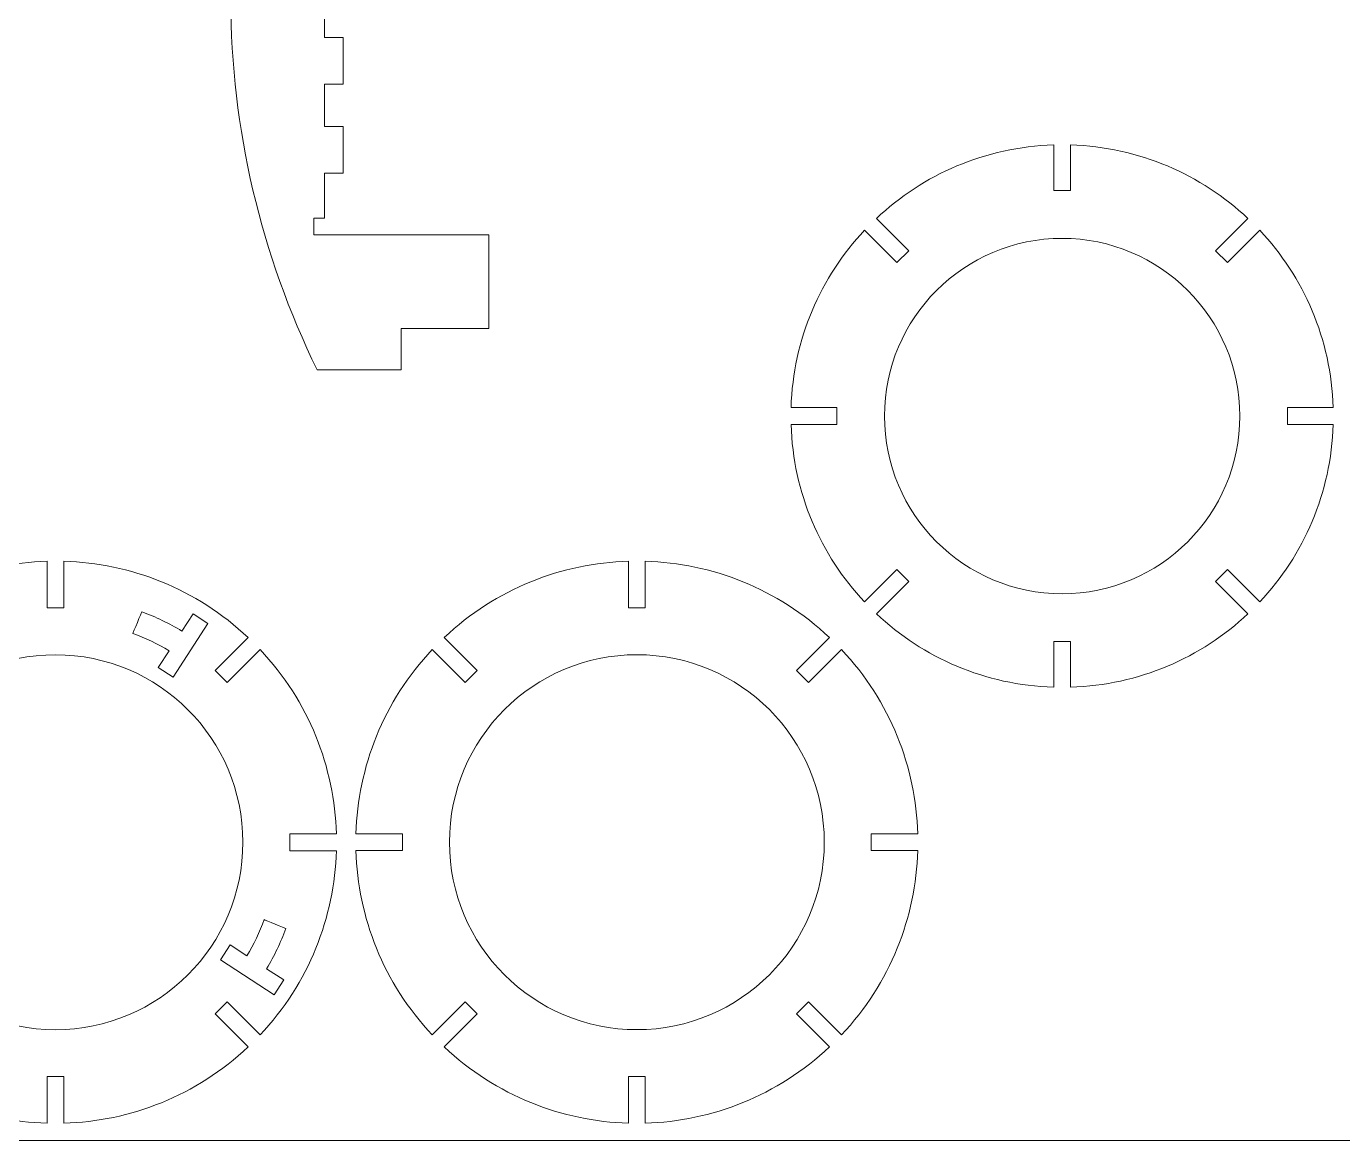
# Model space of a CAD drawing. Header units: centimetres. Extents: x -65 to 125, y -59 to 116.
# Drawn here: x 69.51 to 97.61, y -20.82 to 2.96 of the extents above; entities that cross this region are included whole.
import ezdxf

# ---------------------------------------------------------------- set-up
doc = ezdxf.new("R2010")
doc.units = ezdxf.units.CM
doc.header["$MEASUREMENT"] = 0
doc.layers.add('layer 1', color=7, linetype='Continuous')

msp = doc.modelspace()

# ---------------------------------------------------------------- linework, layer by layer
at = {"layer": 'layer 1', "color": 250, "lineweight": 9}
msp.add_open_spline([(43.70348, 31.06567), (43.70348, 31.06567), (97.89016, 31.06567), (97.89016, 31.06567), (97.89016, 31.06567), (97.89016, 31.06567), (97.89016, -20.81939), (97.89016, -20.81939), (97.89016, -20.81939), (97.89016, -20.81939), (43.70348, -20.81939), (43.70348, -20.81939), (43.70348, -20.81939), (43.70348, -20.81939), (43.70348, 31.06567), (43.70348, 31.06567)], degree=3, knots=[0, 0, 0, 0, 0.2, 0.2, 0.2, 0.2, 0.4, 0.4, 0.4, 0.4, 0.6, 0.6, 0.6, 0.6, 1, 1, 1, 1], dxfattribs=at)
at = {"layer": 'layer 1', "color": 2, "lineweight": 9}
msp.add_open_spline([(74.66446, 6.2696), (74.66446, 6.2696), (74.72446, 6.2696), (74.72446, 6.2696), (74.72446, 6.2696), (74.72446, 6.2696), (75.43731, 6.2696), (75.87446, 6.2696), (75.87446, 6.2696), (75.87446, 5.91802), (75.87446, 5.63675), (75.87446, 5.63675), (75.87446, 5.63675), (75.87446, 5.63675), (76.27446, 5.63675), (76.27446, 5.63675), (76.27446, 5.63675), (76.27446, 5.63675), (76.27446, 4.63675), (76.27446, 4.63675), (76.27446, 4.63675), (76.27446, 4.63675), (75.87446, 4.63675), (75.87446, 4.63675), (75.87446, 4.63675), (75.87446, 4.63675), (75.87446, 3.88107), (75.87446, 3.88107), (75.87446, 3.88107), (75.87446, 3.88107), (74.89446, 3.88107), (74.89446, 3.88107), (74.89446, 3.88107), (74.89446, 3.88107), (74.89446, 3.52107), (74.89446, 3.52107), (74.89446, 3.52107), (74.89446, 3.52107), (75.87446, 3.52107), (75.87446, 3.52107), (75.87446, 3.52107), (75.87446, 3.52107), (75.87446, 2.72641), (75.87446, 2.72641), (75.87446, 2.72641), (75.87446, 2.72641), (76.27446, 2.72641), (76.27446, 2.72641), (76.27446, 2.72641), (76.27446, 2.72641), (76.27446, 1.72641), (76.27446, 1.72641), (76.27446, 1.72641), (76.27446, 1.72641), (75.87446, 1.72641), (75.87446, 1.72641), (75.87446, 1.72641), (75.87446, 1.72641), (75.87446, 0.82584), (75.87446, 0.82584), (75.87446, 0.82584), (75.87446, 0.82584), (76.27446, 0.82584), (76.27446, 0.82584), (76.27446, 0.82584), (76.27446, 0.82584), (76.27446, -0.17416), (76.27446, -0.17416), (76.27446, -0.17416), (76.27446, -0.17416), (75.87446, -0.17416), (75.87446, -0.17416), (75.87446, -0.17416), (75.87446, -0.17416), (75.87446, -1.12894), (75.87446, -1.12894), (75.87446, -1.12894), (75.87446, -1.12894), (75.64776, -1.12894), (75.64776, -1.12894), (75.64776, -1.12894), (75.64776, -1.12894), (75.64776, -1.48894), (75.64776, -1.48894), (75.64776, -1.48894), (75.64776, -1.48894), (76.69832, -1.48894), (76.69832, -1.48894), (76.69832, -1.48894), (76.69832, -1.48894), (79.38446, -1.48894), (79.38446, -1.48894), (79.38446, -1.48894), (79.38446, -1.48894), (79.38446, -3.48894), (79.38446, -3.48894), (79.38446, -3.48894), (79.38446, -3.48894), (77.51696, -3.48894), (77.51696, -3.48894), (77.51696, -3.48894), (77.51696, -3.48894), (77.51696, -4.36911), (77.51696, -4.36911), (77.51696, -4.36911), (77.51696, -4.36911), (75.72105, -4.36911), (75.72105, -4.36911), (75.72105, -4.36911), (74.51772, -1.91379), (73.88638, 0.78227), (73.87446, 3.51658), (73.87446, 3.51658), (73.87446, 3.51658), (73.87446, 5.2696), (73.87446, 5.2696), (73.87446, 5.2696), (73.87446, 5.2696), (73.45446, 5.2696), (73.45446, 5.2696), (73.45446, 5.2696), (73.45446, 5.2696), (73.45446, 6.2696), (73.45446, 6.2696), (73.45446, 6.2696), (73.45446, 6.2696), (74.66446, 6.2696), (74.66446, 6.2696)], degree=3, knots=[0, 0, 0, 0, 0.03030303, 0.03030303, 0.03030303, 0.03030303, 0.06060606, 0.06060606, 0.06060606, 0.06060606, 0.09090909, 0.09090909, 0.09090909, 0.09090909, 0.12121212, 0.12121212, 0.12121212, 0.12121212, 0.15151515, 0.15151515, 0.15151515, 0.15151515, 0.18181818, 0.18181818, 0.18181818, 0.18181818, 0.21212121, 0.21212121, 0.21212121, 0.21212121, 0.24242424, 0.24242424, 0.24242424, 0.24242424, 0.27272727, 0.27272727, 0.27272727, 0.27272727, 0.3030303, 0.3030303, 0.3030303, 0.3030303, 0.33333333, 0.33333333, 0.33333333, 0.33333333, 0.36363636, 0.36363636, 0.36363636, 0.36363636, 0.39393939, 0.39393939, 0.39393939, 0.39393939, 0.42424242, 0.42424242, 0.42424242, 0.42424242, 0.45454545, 0.45454545, 0.45454545, 0.45454545, 0.48484848, 0.48484848, 0.48484848, 0.48484848, 0.51515152, 0.51515152, 0.51515152, 0.51515152, 0.54545455, 0.54545455, 0.54545455, 0.54545455, 0.57575758, 0.57575758, 0.57575758, 0.57575758, 0.60606061, 0.60606061, 0.60606061, 0.60606061, 0.63636364, 0.63636364, 0.63636364, 0.63636364, 0.66666667, 0.66666667, 0.66666667, 0.66666667, 0.6969697, 0.6969697, 0.6969697, 0.6969697, 0.72727273, 0.72727273, 0.72727273, 0.72727273, 0.75757576, 0.75757576, 0.75757576, 0.75757576, 0.78787879, 0.78787879, 0.78787879, 0.78787879, 0.81818182, 0.81818182, 0.81818182, 0.81818182, 0.84848485, 0.84848485, 0.84848485, 0.84848485, 0.87878788, 0.87878788, 0.87878788, 0.87878788, 0.90909091, 0.90909091, 0.90909091, 0.90909091, 0.93939394, 0.93939394, 0.93939394, 0.93939394, 1, 1, 1, 1], dxfattribs=at)
at = {"layer": 'layer 1', "color": 114, "lineweight": 9}
for points, knots in [([(91.80491, 0.43145), (93.26795, 0.38675), (94.59417, -0.20085), (95.58945, -1.13655), (95.58945, -1.13655), (95.58945, -1.13655), (94.90018, -1.82582), (94.90018, -1.82582), (94.90018, -1.82582), (94.90018, -1.82582), (95.15474, -2.08038), (95.15474, -2.08038), (95.15474, -2.08038), (95.15474, -2.08038), (95.84416, -1.39096), (95.84416, -1.39096), (95.84416, -1.39096), (96.77973, -2.38627), (97.36711, -3.71267), (97.4118, -5.17565), (97.4118, -5.17565), (97.4118, -5.17565), (96.43684, -5.17565), (96.43684, -5.17565), (96.43684, -5.17565), (96.43684, -5.17565), (96.43684, -5.53566), (96.43684, -5.53566), (96.43684, -5.53566), (96.43684, -5.53566), (97.412, -5.53566), (97.412, -5.53566), (97.412, -5.53566), (97.3673, -6.9987), (96.7797, -8.32492), (95.844, -9.3202), (95.844, -9.3202), (95.844, -9.3202), (95.15473, -8.63093), (95.15473, -8.63093), (95.15473, -8.63093), (95.15473, -8.63093), (94.90017, -8.88549), (94.90017, -8.88549), (94.90017, -8.88549), (94.90017, -8.88549), (95.58959, -9.57491), (95.58959, -9.57491), (95.58959, -9.57491), (94.59428, -10.51048), (93.26788, -11.09786), (91.8049, -11.14255), (91.8049, -11.14255), (91.8049, -11.14255), (91.8049, -10.16759), (91.8049, -10.16759), (91.8049, -10.16759), (91.8049, -10.16759), (91.44489, -10.16759), (91.44489, -10.16759), (91.44489, -10.16759), (91.44489, -10.16759), (91.44489, -11.14255), (91.44489, -11.14255), (91.44489, -11.14255), (89.98188, -11.09785), (88.65574, -10.51022), (87.66047, -9.57463), (87.66047, -9.57463), (87.66047, -9.57463), (88.34962, -8.88548), (88.34962, -8.88548), (88.34962, -8.88548), (88.34962, -8.88548), (88.09506, -8.63092), (88.09506, -8.63092), (88.09506, -8.63092), (88.09506, -8.63092), (87.40591, -9.32007), (87.40591, -9.32007), (87.40591, -9.32007), (86.4703, -8.32483), (85.8827, -6.99865), (85.83801, -5.53565), (85.83801, -5.53565), (85.83801, -5.53565), (86.81296, -5.53565), (86.81296, -5.53565), (86.81296, -5.53565), (86.81296, -5.53565), (86.81296, -5.17564), (86.81296, -5.17564), (86.81296, -5.17564), (86.81296, -5.17564), (85.8378, -5.17564), (85.8378, -5.17564), (85.8378, -5.17564), (85.8825, -3.7126), (86.4701, -2.38638), (87.4058, -1.3911), (87.4058, -1.3911), (87.4058, -1.3911), (88.09507, -2.08037), (88.09507, -2.08037), (88.09507, -2.08037), (88.09507, -2.08037), (88.34963, -1.82581), (88.34963, -1.82581), (88.34963, -1.82581), (88.34963, -1.82581), (87.66021, -1.13639), (87.66021, -1.13639), (87.66021, -1.13639), (88.65552, -0.20082), (89.98192, 0.38656), (91.4449, 0.43125), (91.4449, 0.43125), (91.4449, 0.43125), (91.4449, -0.54371), (91.4449, -0.54371), (91.4449, -0.54371), (91.4449, -0.54371), (91.80491, -0.54371), (91.80491, -0.54371), (91.80491, -0.54371), (91.80491, -0.54371), (91.80491, 0.43145), (91.80491, 0.43145)], [0, 0, 0, 0, 0.03030303, 0.03030303, 0.03030303, 0.03030303, 0.06060606, 0.06060606, 0.06060606, 0.06060606, 0.09090909, 0.09090909, 0.09090909, 0.09090909, 0.12121212, 0.12121212, 0.12121212, 0.12121212, 0.15151515, 0.15151515, 0.15151515, 0.15151515, 0.18181818, 0.18181818, 0.18181818, 0.18181818, 0.21212121, 0.21212121, 0.21212121, 0.21212121, 0.24242424, 0.24242424, 0.24242424, 0.24242424, 0.27272727, 0.27272727, 0.27272727, 0.27272727, 0.3030303, 0.3030303, 0.3030303, 0.3030303, 0.33333333, 0.33333333, 0.33333333, 0.33333333, 0.36363636, 0.36363636, 0.36363636, 0.36363636, 0.39393939, 0.39393939, 0.39393939, 0.39393939, 0.42424242, 0.42424242, 0.42424242, 0.42424242, 0.45454545, 0.45454545, 0.45454545, 0.45454545, 0.48484848, 0.48484848, 0.48484848, 0.48484848, 0.51515152, 0.51515152, 0.51515152, 0.51515152, 0.54545455, 0.54545455, 0.54545455, 0.54545455, 0.57575758, 0.57575758, 0.57575758, 0.57575758, 0.60606061, 0.60606061, 0.60606061, 0.60606061, 0.63636364, 0.63636364, 0.63636364, 0.63636364, 0.66666667, 0.66666667, 0.66666667, 0.66666667, 0.6969697, 0.6969697, 0.6969697, 0.6969697, 0.72727273, 0.72727273, 0.72727273, 0.72727273, 0.75757576, 0.75757576, 0.75757576, 0.75757576, 0.78787879, 0.78787879, 0.78787879, 0.78787879, 0.81818182, 0.81818182, 0.81818182, 0.81818182, 0.84848485, 0.84848485, 0.84848485, 0.84848485, 0.87878788, 0.87878788, 0.87878788, 0.87878788, 0.90909091, 0.90909091, 0.90909091, 0.90909091, 0.93939394, 0.93939394, 0.93939394, 0.93939394, 1, 1, 1, 1]), ([(91.6249, -1.56331), (93.71935, -1.56331), (95.41724, -3.2612), (95.41724, -5.35565), (95.41724, -5.35565), (95.41724, -7.4501), (93.71935, -9.14799), (91.6249, -9.14799), (91.6249, -9.14799), (89.53045, -9.14799), (87.83256, -7.4501), (87.83256, -5.35565), (87.83256, -5.35565), (87.83256, -3.2612), (89.53045, -1.56331), (91.6249, -1.56331)], [0, 0, 0, 0, 0.2, 0.2, 0.2, 0.2, 0.4, 0.4, 0.4, 0.4, 0.6, 0.6, 0.6, 0.6, 1, 1, 1, 1])]:
    msp.add_open_spline(points, degree=3, knots=knots, dxfattribs=at)
at = {"layer": 'layer 1', "color": 242, "lineweight": 9}
for points, knots in [([(65.76668, -18.56391), (64.72286, -17.45667), (64.18006, -16.04968), (64.13779, -14.63049), (64.13779, -14.63049), (64.13779, -14.63049), (65.13461, -14.63049), (65.13461, -14.63049), (65.13461, -14.63049), (65.13461, -14.63049), (65.13461, -14.27048), (65.13461, -14.27048), (65.13461, -14.27048), (65.13461, -14.27048), (64.13764, -14.27048), (64.13764, -14.27048), (64.13764, -14.27048), (64.18, -12.85135), (64.72299, -11.44437), (65.76679, -10.33717), (65.76679, -10.33717), (65.76679, -10.33717), (66.47181, -11.04219), (66.47181, -11.04219), (66.47181, -11.04219), (66.47181, -11.04219), (66.72638, -10.78763), (66.72638, -10.78763), (66.72638, -10.78763), (66.72638, -10.78763), (66.02125, -10.0825), (66.02125, -10.0825), (66.02125, -10.0825), (67.12849, -9.03868), (68.53548, -8.49588), (69.95467, -8.45361), (69.95467, -8.45361), (69.95467, -8.45361), (69.95467, -9.45043), (69.95467, -9.45043), (69.95467, -9.45043), (69.95467, -9.45043), (70.31468, -9.45043), (70.31468, -9.45043), (70.31468, -9.45043), (70.31468, -9.45043), (70.31468, -8.45346), (70.31468, -8.45346), (70.31468, -8.45346), (71.73381, -8.49582), (73.14079, -9.03881), (74.24799, -10.08261), (74.24799, -10.08261), (74.24799, -10.08261), (73.54297, -10.78763), (73.54297, -10.78763), (73.54297, -10.78763), (73.54297, -10.78763), (73.79753, -11.0422), (73.79753, -11.0422), (73.79753, -11.0422), (73.79753, -11.0422), (74.50266, -10.33707), (74.50266, -10.33707), (74.50266, -10.33707), (75.54648, -11.44431), (76.08928, -12.8513), (76.13155, -14.27049), (76.13155, -14.27049), (76.13155, -14.27049), (75.13473, -14.27049), (75.13473, -14.27049), (75.13473, -14.27049), (75.13473, -14.27049), (75.13473, -14.6305), (75.13473, -14.6305), (75.13473, -14.6305), (75.13473, -14.6305), (76.1317, -14.6305), (76.1317, -14.6305), (76.1317, -14.6305), (76.08934, -16.04963), (75.54635, -17.45661), (74.50255, -18.56381), (74.50255, -18.56381), (74.50255, -18.56381), (73.79753, -17.85879), (73.79753, -17.85879), (73.79753, -17.85879), (73.79753, -17.85879), (73.54296, -18.11335), (73.54296, -18.11335), (73.54296, -18.11335), (73.54296, -18.11335), (74.24809, -18.81848), (74.24809, -18.81848), (74.24809, -18.81848), (73.14087, -19.86229), (71.73387, -20.40517), (70.31467, -20.44751), (70.31467, -20.44751), (70.31467, -20.44751), (70.31467, -19.45055), (70.31467, -19.45055), (70.31467, -19.45055), (70.31467, -19.45055), (69.95466, -19.45055), (69.95466, -19.45055), (69.95466, -19.45055), (69.95466, -19.45055), (69.95466, -20.44751), (69.95466, -20.44751), (69.95466, -20.44751), (68.53546, -20.40521), (67.12848, -19.86231), (66.02124, -18.81848), (66.02124, -18.81848), (66.02124, -18.81848), (66.72637, -18.11335), (66.72637, -18.11335), (66.72637, -18.11335), (66.72637, -18.11335), (66.47181, -17.85878), (66.47181, -17.85878), (66.47181, -17.85878), (66.47181, -17.85878), (65.76668, -18.56391), (65.76668, -18.56391)], [0, 0, 0, 0, 0.03030303, 0.03030303, 0.03030303, 0.03030303, 0.06060606, 0.06060606, 0.06060606, 0.06060606, 0.09090909, 0.09090909, 0.09090909, 0.09090909, 0.12121212, 0.12121212, 0.12121212, 0.12121212, 0.15151515, 0.15151515, 0.15151515, 0.15151515, 0.18181818, 0.18181818, 0.18181818, 0.18181818, 0.21212121, 0.21212121, 0.21212121, 0.21212121, 0.24242424, 0.24242424, 0.24242424, 0.24242424, 0.27272727, 0.27272727, 0.27272727, 0.27272727, 0.3030303, 0.3030303, 0.3030303, 0.3030303, 0.33333333, 0.33333333, 0.33333333, 0.33333333, 0.36363636, 0.36363636, 0.36363636, 0.36363636, 0.39393939, 0.39393939, 0.39393939, 0.39393939, 0.42424242, 0.42424242, 0.42424242, 0.42424242, 0.45454545, 0.45454545, 0.45454545, 0.45454545, 0.48484848, 0.48484848, 0.48484848, 0.48484848, 0.51515152, 0.51515152, 0.51515152, 0.51515152, 0.54545455, 0.54545455, 0.54545455, 0.54545455, 0.57575758, 0.57575758, 0.57575758, 0.57575758, 0.60606061, 0.60606061, 0.60606061, 0.60606061, 0.63636364, 0.63636364, 0.63636364, 0.63636364, 0.66666667, 0.66666667, 0.66666667, 0.66666667, 0.6969697, 0.6969697, 0.6969697, 0.6969697, 0.72727273, 0.72727273, 0.72727273, 0.72727273, 0.75757576, 0.75757576, 0.75757576, 0.75757576, 0.78787879, 0.78787879, 0.78787879, 0.78787879, 0.81818182, 0.81818182, 0.81818182, 0.81818182, 0.84848485, 0.84848485, 0.84848485, 0.84848485, 0.87878788, 0.87878788, 0.87878788, 0.87878788, 0.90909091, 0.90909091, 0.90909091, 0.90909091, 0.93939394, 0.93939394, 0.93939394, 0.93939394, 1, 1, 1, 1]), ([(71.78616, -9.993), (71.78942, -9.98516), (71.97747, -9.53116), (71.97747, -9.53116), (71.97747, -9.53116), (72.27461, -9.64247), (72.56106, -9.78048), (72.83331, -9.94349), (72.83331, -9.94349), (72.83331, -9.94349), (73.07078, -9.57757), (73.07078, -9.57757), (73.07078, -9.57757), (73.07078, -9.57757), (73.38953, -9.78446), (73.38953, -9.78446), (73.38953, -9.78446), (73.38953, -9.78446), (72.64636, -10.92954), (72.64636, -10.92954), (72.64636, -10.92954), (72.64636, -10.92954), (72.32761, -10.72266), (72.32761, -10.72266), (72.32761, -10.72266), (72.32761, -10.72266), (72.56114, -10.36284), (72.56114, -10.36284), (72.56114, -10.36284), (72.31451, -10.21642), (72.05513, -10.09265), (71.78616, -9.993)], [0, 0, 0, 0, 0.11111111, 0.11111111, 0.11111111, 0.11111111, 0.22222222, 0.22222222, 0.22222222, 0.22222222, 0.33333333, 0.33333333, 0.33333333, 0.33333333, 0.44444444, 0.44444444, 0.44444444, 0.44444444, 0.55555556, 0.55555556, 0.55555556, 0.55555556, 0.66666667, 0.66666667, 0.66666667, 0.66666667, 0.77777778, 0.77777778, 0.77777778, 0.77777778, 1, 1, 1, 1]), ([(70.13467, -10.45002), (67.92527, -10.45002), (66.1342, -12.24109), (66.1342, -14.45049), (66.1342, -14.45049), (66.1342, -16.65989), (67.92527, -18.45096), (70.13467, -18.45096), (70.13467, -18.45096), (72.34407, -18.45096), (74.13514, -16.65989), (74.13514, -14.45049), (74.13514, -14.45049), (74.13514, -12.24109), (72.34407, -10.45002), (70.13467, -10.45002)], [0, 0, 0, 0, 0.2, 0.2, 0.2, 0.2, 0.4, 0.4, 0.4, 0.4, 0.6, 0.6, 0.6, 0.6, 1, 1, 1, 1]), ([(74.59216, -16.10198), (74.6, -16.10524), (75.054, -16.29329), (75.054, -16.29329), (75.054, -16.29329), (74.94269, -16.59043), (74.80468, -16.87688), (74.64167, -17.14913), (74.64167, -17.14913), (74.64167, -17.14913), (75.00759, -17.3866), (75.00759, -17.3866), (75.00759, -17.3866), (75.00759, -17.3866), (74.8007, -17.70535), (74.8007, -17.70535), (74.8007, -17.70535), (74.8007, -17.70535), (73.65562, -16.96218), (73.65562, -16.96218), (73.65562, -16.96218), (73.65562, -16.96218), (73.8625, -16.64343), (73.8625, -16.64343), (73.8625, -16.64343), (73.8625, -16.64343), (74.22232, -16.87696), (74.22232, -16.87696), (74.22232, -16.87696), (74.36874, -16.63033), (74.49251, -16.37095), (74.59216, -16.10198)], [0, 0, 0, 0, 0.11111111, 0.11111111, 0.11111111, 0.11111111, 0.22222222, 0.22222222, 0.22222222, 0.22222222, 0.33333333, 0.33333333, 0.33333333, 0.33333333, 0.44444444, 0.44444444, 0.44444444, 0.44444444, 0.55555556, 0.55555556, 0.55555556, 0.55555556, 0.66666667, 0.66666667, 0.66666667, 0.66666667, 0.77777778, 0.77777778, 0.77777778, 0.77777778, 1, 1, 1, 1])]:
    msp.add_open_spline(points, degree=3, knots=knots, dxfattribs=at)
at = {"layer": 'layer 1', "color": 230, "lineweight": 9}
for points, knots in [([(78.1781, -18.56328), (77.13428, -17.45604), (76.59148, -16.04905), (76.54921, -14.62986), (76.54921, -14.62986), (76.54921, -14.62986), (77.54603, -14.62986), (77.54603, -14.62986), (77.54603, -14.62986), (77.54603, -14.62986), (77.54603, -14.26985), (77.54603, -14.26985), (77.54603, -14.26985), (77.54603, -14.26985), (76.54906, -14.26985), (76.54906, -14.26985), (76.54906, -14.26985), (76.59142, -12.85072), (77.13441, -11.44374), (78.17821, -10.33654), (78.17821, -10.33654), (78.17821, -10.33654), (78.88323, -11.04156), (78.88323, -11.04156), (78.88323, -11.04156), (78.88323, -11.04156), (79.1378, -10.787), (79.1378, -10.787), (79.1378, -10.787), (79.1378, -10.787), (78.43267, -10.08187), (78.43267, -10.08187), (78.43267, -10.08187), (79.53991, -9.03805), (80.9469, -8.49525), (82.36609, -8.45298), (82.36609, -8.45298), (82.36609, -8.45298), (82.36609, -9.4498), (82.36609, -9.4498), (82.36609, -9.4498), (82.36609, -9.4498), (82.7261, -9.4498), (82.7261, -9.4498), (82.7261, -9.4498), (82.7261, -9.4498), (82.7261, -8.45283), (82.7261, -8.45283), (82.7261, -8.45283), (84.14523, -8.49519), (85.55221, -9.03818), (86.65941, -10.08198), (86.65941, -10.08198), (86.65941, -10.08198), (85.95439, -10.787), (85.95439, -10.787), (85.95439, -10.787), (85.95439, -10.787), (86.20895, -11.04157), (86.20895, -11.04157), (86.20895, -11.04157), (86.20895, -11.04157), (86.91408, -10.33644), (86.91408, -10.33644), (86.91408, -10.33644), (87.9579, -11.44368), (88.5007, -12.85067), (88.54297, -14.26986), (88.54297, -14.26986), (88.54297, -14.26986), (87.54615, -14.26986), (87.54615, -14.26986), (87.54615, -14.26986), (87.54615, -14.26986), (87.54615, -14.62987), (87.54615, -14.62987), (87.54615, -14.62987), (87.54615, -14.62987), (88.54312, -14.62987), (88.54312, -14.62987), (88.54312, -14.62987), (88.50076, -16.049), (87.95777, -17.45598), (86.91397, -18.56318), (86.91397, -18.56318), (86.91397, -18.56318), (86.20895, -17.85816), (86.20895, -17.85816), (86.20895, -17.85816), (86.20895, -17.85816), (85.95438, -18.11272), (85.95438, -18.11272), (85.95438, -18.11272), (85.95438, -18.11272), (86.65951, -18.81785), (86.65951, -18.81785), (86.65951, -18.81785), (85.55229, -19.86166), (84.14529, -20.40454), (82.72609, -20.44688), (82.72609, -20.44688), (82.72609, -20.44688), (82.72609, -19.44992), (82.72609, -19.44992), (82.72609, -19.44992), (82.72609, -19.44992), (82.36608, -19.44992), (82.36608, -19.44992), (82.36608, -19.44992), (82.36608, -19.44992), (82.36608, -20.44688), (82.36608, -20.44688), (82.36608, -20.44688), (80.94688, -20.40458), (79.5399, -19.86168), (78.43266, -18.81785), (78.43266, -18.81785), (78.43266, -18.81785), (79.13779, -18.11272), (79.13779, -18.11272), (79.13779, -18.11272), (79.13779, -18.11272), (78.88323, -17.85815), (78.88323, -17.85815), (78.88323, -17.85815), (78.88323, -17.85815), (78.1781, -18.56328), (78.1781, -18.56328)], [0, 0, 0, 0, 0.03030303, 0.03030303, 0.03030303, 0.03030303, 0.06060606, 0.06060606, 0.06060606, 0.06060606, 0.09090909, 0.09090909, 0.09090909, 0.09090909, 0.12121212, 0.12121212, 0.12121212, 0.12121212, 0.15151515, 0.15151515, 0.15151515, 0.15151515, 0.18181818, 0.18181818, 0.18181818, 0.18181818, 0.21212121, 0.21212121, 0.21212121, 0.21212121, 0.24242424, 0.24242424, 0.24242424, 0.24242424, 0.27272727, 0.27272727, 0.27272727, 0.27272727, 0.3030303, 0.3030303, 0.3030303, 0.3030303, 0.33333333, 0.33333333, 0.33333333, 0.33333333, 0.36363636, 0.36363636, 0.36363636, 0.36363636, 0.39393939, 0.39393939, 0.39393939, 0.39393939, 0.42424242, 0.42424242, 0.42424242, 0.42424242, 0.45454545, 0.45454545, 0.45454545, 0.45454545, 0.48484848, 0.48484848, 0.48484848, 0.48484848, 0.51515152, 0.51515152, 0.51515152, 0.51515152, 0.54545455, 0.54545455, 0.54545455, 0.54545455, 0.57575758, 0.57575758, 0.57575758, 0.57575758, 0.60606061, 0.60606061, 0.60606061, 0.60606061, 0.63636364, 0.63636364, 0.63636364, 0.63636364, 0.66666667, 0.66666667, 0.66666667, 0.66666667, 0.6969697, 0.6969697, 0.6969697, 0.6969697, 0.72727273, 0.72727273, 0.72727273, 0.72727273, 0.75757576, 0.75757576, 0.75757576, 0.75757576, 0.78787879, 0.78787879, 0.78787879, 0.78787879, 0.81818182, 0.81818182, 0.81818182, 0.81818182, 0.84848485, 0.84848485, 0.84848485, 0.84848485, 0.87878788, 0.87878788, 0.87878788, 0.87878788, 0.90909091, 0.90909091, 0.90909091, 0.90909091, 0.93939394, 0.93939394, 0.93939394, 0.93939394, 1, 1, 1, 1]), ([(82.54609, -10.44939), (80.33669, -10.44939), (78.54562, -12.24046), (78.54562, -14.44986), (78.54562, -14.44986), (78.54562, -16.65926), (80.33669, -18.45033), (82.54609, -18.45033), (82.54609, -18.45033), (84.75549, -18.45033), (86.54656, -16.65926), (86.54656, -14.44986), (86.54656, -14.44986), (86.54656, -12.24046), (84.75549, -10.44939), (82.54609, -10.44939)], [0, 0, 0, 0, 0.2, 0.2, 0.2, 0.2, 0.4, 0.4, 0.4, 0.4, 0.6, 0.6, 0.6, 0.6, 1, 1, 1, 1])]:
    msp.add_open_spline(points, degree=3, knots=knots, dxfattribs=at)

doc.saveas('drawing.dxf')
